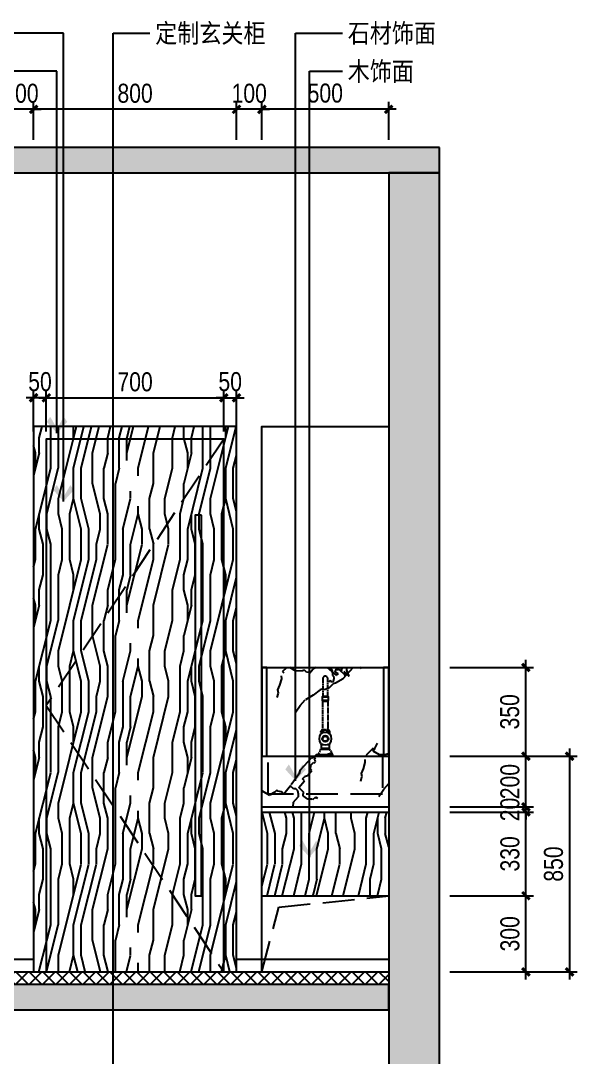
# Model space of a CAD drawing. Extents: x 468514 to 728049, y -74127 to 69080.
# Drawn here: x 544743 to 546937, y 4938 to 9024 of the extents above; entities that cross this region are included whole.
import ezdxf

# ---------------------------------------------------------------- set-up
doc = ezdxf.new("R2010")
doc.units = 0
doc.header["$LTSCALE"] = 500
doc.header["$MEASUREMENT"] = 0
doc.linetypes.add('DASH', pattern=[0.35, 0.25, -0.1])
doc.layers.get('Defpoints').update_dxf_attribs({"color": 229})
for name, color, linetype in [('E 立面填充', 250, 'Continuous'), ('E 立面墙体', 245, 'Continuous'), ('E 立面家具、洁具', 153, 'Continuous'), ('E 立面材料分格线', 8, 'Continuous'), ('E 立面材料类别线', 154, 'Continuous'), ('E 立面标注尺寸', 9, 'Continuous'), ('E 立面装饰完成线', 225, 'Continuous'), ('E 立面门', 107, 'Continuous')]:
    doc.layers.add(name, color=color, linetype=linetype)
doc.styles.add('PDC DIM', font='PMingLiU-ExtB.ttf', dxfattribs={"width": 0.85})
doc.dimstyles.new('PDC-A2', dxfattribs={"dimscale": 0, "dimtxt": 2.5, "dimasz": 1, "dimexe": 1, "dimexo": 1, "dimgap": 0.7, "dimtad": 1, "dimdec": 0, "dimtxsty": 'PDC DIM', "dimblk": 'ARCHTICK', "dimcen": 1, "dimdle": 1, "dimclrd": 8, "dimclre": 8, "dimclrt": 9, "dimadec": 0, "dimazin": 0, "dimtfac": 1, "dimtdec": 0, "dimtix": 1, "dimtmove": 2, "dimatfit": 3, "dimldrblk": 'PDC A2 T R', "dimfxl": 10, "dimfxlon": 1, "dimarcsym": 0})

# ---------------------------------------------------------------- blocks, each defined once
blk = doc.blocks.new('tap2_elev1')
at = {"linetype": 'ByBlock'}
for points in [[(7968427, -725742), (7968427, -723964, 1), (7967919, -723964), (7967919, -725742)], [(7968562, -729446, 0.6117894), (7968485, -729089), (7967860, -729089, 0.6117894), (7967783, -729446)], [(7967775, -729439, 0.0763619), (7967839, -729405, 0.1063697), (7967890, -729348, 0.1292533), (7967906, -729287, 0.1292533), (7967890, -729226, 0.1063697), (7967839, -729168, 0.0763619), (7967775, -729135, 0.0040245)], [(7968357, -729377, 0.0483287), (7968377, -729348, 0.1292533), (7968394, -729287, 0.1292533), (7968377, -729226, 0.1063697), (7968327, -729168, 0.0846637), (7968255, -729133, 0.0738588), (7968165, -729119, 0.0738588), (7968075, -729133, 0.0846637), (7968003, -729168, 0.1063697), (7967952, -729226, 0.1292533), (7967936, -729287, 0.1292533), (7967952, -729348, 0.0533601), (7967975, -729380, 0.0533601)], [(7968566, -729132, 0.0031887), (7968562, -729133, 0.0846637), (7968491, -729168, 0.1063697), (7968440, -729226, 0.1292533), (7968424, -729287, 0.1292533), (7968440, -729348, 0.1063697), (7968491, -729405, 0.0846637), (7968562, -729441, 0.0031887), (7968566, -729442, 0.0738588)]]:
    blk.add_lwpolyline(points, format="xyb", dxfattribs=at)
blk.add_lwpolyline([(7967906, -726149), (7968439, -726149, 0.4142136), (7968490, -726098), (7968490, -725768), (7967855, -725768), (7967855, -726098, 0.4142136)], format="xyb", close=True)
for points in [[(7967893, -725768), (7968452, -725768), (7968452, -725742), (7967893, -725742)], [(7967919, -726200), (7968427, -726200), (7968427, -726149), (7967919, -726149)], [(7967411, -731718), (7968935, -731718), (7968935, -731591), (7967411, -731591)], [(7967792, -731007), (7968554, -731007), (7968554, -730956), (7967792, -730956)]]:
    blk.add_lwpolyline(points, close=True)
for points in [[(7967919, -729089), (7967919, -726200)], [(7968427, -726200), (7968427, -729089)], [(7967411, -731591), (7967741, -731007), (7968604, -731007), (7968935, -731591)]]:
    blk.add_lwpolyline(points, dxfattribs=at)
for points in [[(7967697, -729492, 0.2815744), (7967697, -730443, 3.5514596)], [(7968648, -729492, 0.2815744), (7967697, -729492, 3.5514596)], [(7968648, -730443, 0.2815744), (7968648, -729492, 3.5514596)], [(7967697, -730443, 0.2815744), (7968648, -730443, 3.5514596)]]:
    blk.add_lwpolyline(points, format="xyb")
for points in [[(7967951, -730550), (7967766, -730550), (7967766, -730956), (7968579, -730956), (7968579, -730550), (7968394, -730550)], [(7967792, -730494), (7967792, -730550), (7967951, -730550)], [(7968394, -730550), (7968554, -730550), (7968554, -730494)]]:
    blk.add_lwpolyline(points)
for radius in [309, 251]:
    blk.add_circle((7968173, -729968), radius)
blk = doc.blocks.new('_ArchTick')
at = {"color": 0, "linetype": 'ByBlock', "const_width": 0.4}
blk.add_lwpolyline([(-0.5, -0.5), (0.5, 0.5)], dxfattribs=at)
blk = doc.blocks.new('*D1640')
at = {"layer": 'Defpoints', "color": 0, "transparency": 16777216}
for p in [(545693.6, 8675), (545693.6, 8525), (546193.6, 8525)]:
    blk.add_point(p, dxfattribs=at)
at = {"layer": 'E 立面标注尺寸', "color": 8, "lineweight": -2, "transparency": 16777216}
for p, q in [((545693.6, 8555), (545693.6, 8705)), ((546193.6, 8555), (546193.6, 8705)), ((546223.6, 8675), (545663.6, 8675))]:
    blk.add_line(p, q, dxfattribs=at)
at = {"layer": 'E 立面标注尺寸', "color": 8, "lineweight": -2, "transparency": 16777216, "xscale": 29.99999882274668, "yscale": 29.99999882274668, "zscale": 29.99999882274668, "rotation": 180}
blk.add_blockref('_ArchTick', (545693.6, 8675), dxfattribs=at)
at = {"layer": 'E 立面标注尺寸', "color": 8, "lineweight": -2, "transparency": 16777216, "xscale": 29.99999882274668, "yscale": 29.99999882274668, "zscale": 29.99999882274668}
blk.add_blockref('_ArchTick', (546193.6, 8675), dxfattribs=at)
at = {"layer": 'E 立面标注尺寸', "color": 9, "transparency": 16777216, "insert": (545943.6, 8738.5), "char_height": 75, "attachment_point": 5, "style": 'PDC DIM'}
blk.add_mtext('500', dxfattribs=at)
blk = doc.blocks.new('PDC A2 T R')
at = {"color": 0, "linetype": 'ByBlock'}
blk.add_line((0, 0), (-2, 0), dxfattribs=at)
for points in [[(-2.15, 0.89), (-1.49, 1.35), (-0.6, 0), (0, 0)], [(-2.15, -0.89), (-1.49, -1.35), (-0.6, 0), (0, 0)]]:
    blk.add_solid(points, dxfattribs=at)
blk = doc.blocks.new('*D1641')
at = {"layer": 'Defpoints', "color": 0, "transparency": 16777216}
for p in [(545593.6, 8675), (545593.6, 8525), (545693.6, 8525)]:
    blk.add_point(p, dxfattribs=at)
at = {"layer": 'E 立面标注尺寸', "color": 8, "lineweight": -2, "transparency": 16777216}
for p, q in [((545593.6, 8555), (545593.6, 8705)), ((545693.6, 8555), (545693.6, 8705)), ((545593.6, 8675), (545563.6, 8675)), ((545693.6, 8675), (545593.6, 8675)), ((545693.6, 8675), (545723.6, 8675))]:
    blk.add_line(p, q, dxfattribs=at)
at = {"layer": 'E 立面标注尺寸', "color": 8, "lineweight": -2, "transparency": 16777216, "xscale": 29.99999882274668, "yscale": 29.99999882274668, "zscale": 29.99999882274668}
blk.add_blockref('_ArchTick', (545593.6, 8675), dxfattribs=at)
at = {"layer": 'E 立面标注尺寸', "color": 8, "lineweight": -2, "transparency": 16777216, "xscale": 29.99999882274668, "yscale": 29.99999882274668, "zscale": 29.99999882274668, "rotation": 180}
blk.add_blockref('_ArchTick', (545693.6, 8675), dxfattribs=at)
at = {"layer": 'E 立面标注尺寸', "color": 9, "transparency": 16777216, "insert": (545643.6, 8737.8), "char_height": 75, "attachment_point": 5, "style": 'PDC DIM'}
blk.add_mtext('100', dxfattribs=at)
blk = doc.blocks.new('*D1642')
at = {"layer": 'Defpoints', "color": 0, "transparency": 16777216}
for p in [(544793.6, 8675), (544793.6, 8525), (545593.6, 8525)]:
    blk.add_point(p, dxfattribs=at)
at = {"layer": 'E 立面标注尺寸', "color": 8, "lineweight": -2, "transparency": 16777216}
for p, q in [((544793.6, 8555), (544793.6, 8705)), ((545593.6, 8555), (545593.6, 8705)), ((545623.6, 8675), (544763.6, 8675))]:
    blk.add_line(p, q, dxfattribs=at)
at = {"layer": 'E 立面标注尺寸', "color": 8, "lineweight": -2, "transparency": 16777216, "xscale": 29.99999882274668, "yscale": 29.99999882274668, "zscale": 29.99999882274668, "rotation": 180}
blk.add_blockref('_ArchTick', (544793.6, 8675), dxfattribs=at)
at = {"layer": 'E 立面标注尺寸', "color": 8, "lineweight": -2, "transparency": 16777216, "xscale": 29.99999882274668, "yscale": 29.99999882274668, "zscale": 29.99999882274668}
blk.add_blockref('_ArchTick', (545593.6, 8675), dxfattribs=at)
at = {"layer": 'E 立面标注尺寸', "color": 9, "transparency": 16777216, "insert": (545193.6, 8737.8), "char_height": 75, "attachment_point": 5, "style": 'PDC DIM'}
blk.add_mtext('800', dxfattribs=at)
blk = doc.blocks.new('*D1643')
at = {"layer": 'Defpoints', "color": 0, "transparency": 16777216}
for p in [(544693.6, 8675), (544693.6, 8525), (544793.6, 8525)]:
    blk.add_point(p, dxfattribs=at)
at = {"layer": 'E 立面标注尺寸', "color": 8, "lineweight": -2, "transparency": 16777216}
for p, q in [((544693.6, 8555), (544693.6, 8705)), ((544793.6, 8555), (544793.6, 8705)), ((544693.6, 8675), (544663.6, 8675)), ((544793.6, 8675), (544693.6, 8675)), ((544793.6, 8675), (544823.6, 8675))]:
    blk.add_line(p, q, dxfattribs=at)
at = {"layer": 'E 立面标注尺寸', "color": 8, "lineweight": -2, "transparency": 16777216, "xscale": 29.99999882274668, "yscale": 29.99999882274668, "zscale": 29.99999882274668}
blk.add_blockref('_ArchTick', (544693.6, 8675), dxfattribs=at)
at = {"layer": 'E 立面标注尺寸', "color": 8, "lineweight": -2, "transparency": 16777216, "xscale": 29.99999882274668, "yscale": 29.99999882274668, "zscale": 29.99999882274668, "rotation": 180}
blk.add_blockref('_ArchTick', (544793.6, 8675), dxfattribs=at)
at = {"layer": 'E 立面标注尺寸', "color": 9, "transparency": 16777216, "insert": (544743.6, 8737.8), "char_height": 75, "attachment_point": 5, "style": 'PDC DIM'}
blk.add_mtext('100', dxfattribs=at)
blk = doc.blocks.new('*D1673')
at = {"layer": 'Defpoints', "color": 0, "transparency": 16777216}
for p in [(546193.6, 5575), (546734.7, 5575), (546193.6, 5275)]:
    blk.add_point(p, dxfattribs=at)
at = {"layer": 'E 立面标注尺寸', "color": 8, "lineweight": -2, "transparency": 16777216}
for p, q in [((546734.7, 5245), (546734.7, 5605)), ((546434.7, 5575), (546764.7, 5575)), ((546434.7, 5275), (546764.7, 5275))]:
    blk.add_line(p, q, dxfattribs=at)
at = {"layer": 'E 立面标注尺寸', "color": 8, "lineweight": -2, "transparency": 16777216, "xscale": 29.99999882274668, "yscale": 29.99999882274668, "zscale": 29.99999882274668}
for p, rotation in [((546734.7, 5575), 90), ((546734.7, 5275), 270)]:
    blk.add_blockref('_ArchTick', p, dxfattribs=dict(at, rotation=rotation))
at = {"layer": 'E 立面标注尺寸', "color": 9, "transparency": 16777216, "insert": (546671.9, 5425), "char_height": 75, "attachment_point": 5, "rotation": 90, "style": 'PDC DIM'}
blk.add_mtext('300', dxfattribs=at)
blk = doc.blocks.new('*D1674')
at = {"layer": 'Defpoints', "color": 0, "transparency": 16777216}
for p in [(546193.6, 5905), (546734.7, 5905), (546193.6, 5575)]:
    blk.add_point(p, dxfattribs=at)
at = {"layer": 'E 立面标注尺寸', "color": 8, "lineweight": -2, "transparency": 16777216}
for p, q in [((546734.7, 5545), (546734.7, 5935)), ((546434.7, 5905), (546764.7, 5905)), ((546434.7, 5575), (546764.7, 5575))]:
    blk.add_line(p, q, dxfattribs=at)
at = {"layer": 'E 立面标注尺寸', "color": 8, "lineweight": -2, "transparency": 16777216, "xscale": 29.99999882274668, "yscale": 29.99999882274668, "zscale": 29.99999882274668}
for p, rotation in [((546734.7, 5905), 90), ((546734.7, 5575), 270)]:
    blk.add_blockref('_ArchTick', p, dxfattribs=dict(at, rotation=rotation))
at = {"layer": 'E 立面标注尺寸', "color": 9, "transparency": 16777216, "insert": (546671.9, 5740), "char_height": 75, "attachment_point": 5, "rotation": 90, "style": 'PDC DIM'}
blk.add_mtext('330', dxfattribs=at)
blk = doc.blocks.new('*D1675')
at = {"layer": 'Defpoints', "color": 0, "transparency": 16777216}
for p in [(546193.6, 5925), (546734.7, 5925), (546193.6, 5905)]:
    blk.add_point(p, dxfattribs=at)
at = {"layer": 'E 立面标注尺寸', "color": 8, "lineweight": -2, "transparency": 16777216}
for p, q in [((546434.7, 5925), (546764.7, 5925)), ((546734.7, 5925), (546734.7, 5955)), ((546734.7, 5905), (546734.7, 5925)), ((546434.7, 5905), (546764.7, 5905)), ((546734.7, 5905), (546734.7, 5875))]:
    blk.add_line(p, q, dxfattribs=at)
at = {"layer": 'E 立面标注尺寸', "color": 8, "lineweight": -2, "transparency": 16777216, "xscale": 29.99999882274668, "yscale": 29.99999882274668, "zscale": 29.99999882274668}
for p, rotation in [((546734.7, 5925), 270), ((546734.7, 5905), 90)]:
    blk.add_blockref('_ArchTick', p, dxfattribs=dict(at, rotation=rotation))
at = {"layer": 'E 立面标注尺寸', "color": 9, "transparency": 16777216, "insert": (546671.9, 5915), "char_height": 75, "attachment_point": 5, "rotation": 90, "style": 'PDC DIM'}
blk.add_mtext('20', dxfattribs=at)
blk = doc.blocks.new('*D1676')
at = {"layer": 'Defpoints', "color": 0, "transparency": 16777216}
for p in [(546193.6, 6125), (546734.7, 6125), (546193.6, 5925)]:
    blk.add_point(p, dxfattribs=at)
at = {"layer": 'E 立面标注尺寸', "color": 8, "lineweight": -2, "transparency": 16777216}
for p, q in [((546734.7, 5895), (546734.7, 6155)), ((546434.7, 6125), (546764.7, 6125)), ((546434.7, 5925), (546764.7, 5925))]:
    blk.add_line(p, q, dxfattribs=at)
at = {"layer": 'E 立面标注尺寸', "color": 8, "lineweight": -2, "transparency": 16777216, "xscale": 29.99999882274668, "yscale": 29.99999882274668, "zscale": 29.99999882274668}
for p, rotation in [((546734.7, 6125), 90), ((546734.7, 5925), 270)]:
    blk.add_blockref('_ArchTick', p, dxfattribs=dict(at, rotation=rotation))
at = {"layer": 'E 立面标注尺寸', "color": 9, "transparency": 16777216, "insert": (546671.9, 6025), "char_height": 75, "attachment_point": 5, "rotation": 90, "style": 'PDC DIM'}
blk.add_mtext('200', dxfattribs=at)
blk = doc.blocks.new('*D1677')
at = {"layer": 'Defpoints', "color": 0, "transparency": 16777216}
for p in [(546193.6, 6475), (546734.7, 6475), (546193.6, 6125)]:
    blk.add_point(p, dxfattribs=at)
at = {"layer": 'E 立面标注尺寸', "color": 8, "lineweight": -2, "transparency": 16777216}
for p, q in [((546734.7, 6095), (546734.7, 6505)), ((546434.7, 6475), (546764.7, 6475)), ((546434.7, 6125), (546764.7, 6125))]:
    blk.add_line(p, q, dxfattribs=at)
at = {"layer": 'E 立面标注尺寸', "color": 8, "lineweight": -2, "transparency": 16777216, "xscale": 29.99999882274668, "yscale": 29.99999882274668, "zscale": 29.99999882274668}
for p, rotation in [((546734.7, 6475), 90), ((546734.7, 6125), 270)]:
    blk.add_blockref('_ArchTick', p, dxfattribs=dict(at, rotation=rotation))
at = {"layer": 'E 立面标注尺寸', "color": 9, "transparency": 16777216, "insert": (546671.2, 6300), "char_height": 75, "attachment_point": 5, "rotation": 90, "style": 'PDC DIM'}
blk.add_mtext('350', dxfattribs=at)
blk = doc.blocks.new('*D1678')
at = {"layer": 'Defpoints', "color": 0, "transparency": 16777216}
for p in [(546193.6, 6125), (546193.6, 5275), (546907.2, 5275)]:
    blk.add_point(p, dxfattribs=at)
at = {"layer": 'E 立面标注尺寸', "color": 8, "lineweight": -2, "transparency": 16777216}
for p, q in [((546907.2, 6155), (546907.2, 5245)), ((546607.2, 6125), (546937.2, 6125)), ((546607.2, 5275), (546937.2, 5275))]:
    blk.add_line(p, q, dxfattribs=at)
at = {"layer": 'E 立面标注尺寸', "color": 8, "lineweight": -2, "transparency": 16777216, "xscale": 29.99999882274668, "yscale": 29.99999882274668, "zscale": 29.99999882274668}
for p, rotation in [((546907.2, 6125), 90), ((546907.2, 5275), 270)]:
    blk.add_blockref('_ArchTick', p, dxfattribs=dict(at, rotation=rotation))
at = {"layer": 'E 立面标注尺寸', "color": 9, "transparency": 16777216, "insert": (546843.8, 5700), "char_height": 75, "attachment_point": 5, "rotation": 90, "style": 'PDC DIM'}
blk.add_mtext('850', dxfattribs=at)
blk = doc.blocks.new('*D2196')
at = {"layer": 'Defpoints', "color": 0, "transparency": 16777216}
for p in [(544793.6, 7537.7), (544793.6, 7375), (544843.6, 7375)]:
    blk.add_point(p, dxfattribs=at)
at = {"layer": 'E 立面标注尺寸', "color": 8, "lineweight": -2, "transparency": 16777216}
for p, q in [((544793.6, 7405), (544793.6, 7567.7)), ((544843.6, 7405), (544843.6, 7567.7)), ((544793.6, 7537.7), (544763.6, 7537.7)), ((544843.6, 7537.7), (544793.6, 7537.7)), ((544843.6, 7537.7), (544873.6, 7537.7))]:
    blk.add_line(p, q, dxfattribs=at)
at = {"layer": 'E 立面标注尺寸', "color": 8, "lineweight": -2, "transparency": 16777216, "xscale": 30.00000447440561, "yscale": 30.00000447440561, "zscale": 30.00000447440561}
blk.add_blockref('_ArchTick', (544793.6, 7537.7), dxfattribs=at)
at = {"layer": 'E 立面标注尺寸', "color": 8, "lineweight": -2, "transparency": 16777216, "xscale": 30.00000447440561, "yscale": 30.00000447440561, "zscale": 30.00000447440561, "rotation": 180}
blk.add_blockref('_ArchTick', (544843.6, 7537.7), dxfattribs=at)
at = {"layer": 'E 立面标注尺寸', "color": 9, "transparency": 16777216, "insert": (544818.6, 7601.1), "char_height": 75, "attachment_point": 5, "style": 'PDC DIM'}
blk.add_mtext('50', dxfattribs=at)
blk = doc.blocks.new('*D2197')
at = {"layer": 'Defpoints', "color": 0, "transparency": 16777216}
for p in [(545543.6, 7537.7), (544843.6, 7375), (545543.6, 7375)]:
    blk.add_point(p, dxfattribs=at)
at = {"layer": 'E 立面标注尺寸', "color": 8, "lineweight": -2, "transparency": 16777216}
for p, q in [((544843.6, 7405), (544843.6, 7567.7)), ((545543.6, 7405), (545543.6, 7567.7)), ((544813.6, 7537.7), (545573.6, 7537.7))]:
    blk.add_line(p, q, dxfattribs=at)
at = {"layer": 'E 立面标注尺寸', "color": 8, "lineweight": -2, "transparency": 16777216, "xscale": 30.00000447440561, "yscale": 30.00000447440561, "zscale": 30.00000447440561, "rotation": 180}
blk.add_blockref('_ArchTick', (544843.6, 7537.7), dxfattribs=at)
at = {"layer": 'E 立面标注尺寸', "color": 8, "lineweight": -2, "transparency": 16777216, "xscale": 30.00000447440561, "yscale": 30.00000447440561, "zscale": 30.00000447440561}
blk.add_blockref('_ArchTick', (545543.6, 7537.7), dxfattribs=at)
at = {"layer": 'E 立面标注尺寸', "color": 9, "transparency": 16777216, "insert": (545193.6, 7600.4), "char_height": 75, "attachment_point": 5, "style": 'PDC DIM'}
blk.add_mtext('700', dxfattribs=at)
blk = doc.blocks.new('*D2198')
at = {"layer": 'Defpoints', "color": 0, "transparency": 16777216}
for p in [(545593.6, 7537.7), (545543.6, 7375), (545593.6, 7375)]:
    blk.add_point(p, dxfattribs=at)
at = {"layer": 'E 立面标注尺寸', "color": 8, "lineweight": -2, "transparency": 16777216}
for p, q in [((545543.6, 7405), (545543.6, 7567.7)), ((545593.6, 7405), (545593.6, 7567.7)), ((545543.6, 7537.7), (545513.6, 7537.7)), ((545543.6, 7537.7), (545593.6, 7537.7)), ((545593.6, 7537.7), (545623.6, 7537.7))]:
    blk.add_line(p, q, dxfattribs=at)
at = {"layer": 'E 立面标注尺寸', "color": 8, "lineweight": -2, "transparency": 16777216, "xscale": 30.00000447440561, "yscale": 30.00000447440561, "zscale": 30.00000447440561}
blk.add_blockref('_ArchTick', (545543.6, 7537.7), dxfattribs=at)
at = {"layer": 'E 立面标注尺寸', "color": 8, "lineweight": -2, "transparency": 16777216, "xscale": 30.00000447440561, "yscale": 30.00000447440561, "zscale": 30.00000447440561, "rotation": 180}
blk.add_blockref('_ArchTick', (545593.6, 7537.7), dxfattribs=at)
at = {"layer": 'E 立面标注尺寸', "color": 9, "transparency": 16777216, "insert": (545568.6, 7601.1), "char_height": 75, "attachment_point": 5, "style": 'PDC DIM'}
blk.add_mtext('50', dxfattribs=at)

msp = doc.modelspace()

# ---------------------------------------------------------------- hatches: boundary and pattern name
at = {"layer": 'E 立面填充'}
h = msp.add_hatch(dxfattribs=at)
h.set_pattern_fill('木纹5', color=256, scale=150, angle=90, pattern_type=2)
h.set_pattern_definition([(90, (35265.6, 3600), (-600, 4e-14), [120, -180, 60, -240]), (90, (35250.6, 4020), (-600, 4e-14), [120, -480]), (90, (35220.6, 3960), (-600, 4e-14), [60, -540]), (90, (35205.6, 3630), (-600, 4e-14), [30, -420, 30, -120]), (90, (35175.6, 3840), (-600, 4e-14), [120, -180, 30, -270]), (90, (35160.6, 3690), (-600, 4e-14), [90, -510]), (90, (35145.6, 3840), (-600, 4e-14), [180, -420]), (90, (35130.6, 3660), (-600, 4e-14), [120, -480]), (90, (35115.6, 3900), (-600, 4e-14), [300, -300]), (90, (35085.6, 3720), (-600, 4e-14), [60, -180, 120, -240]), (90, (35070.6, 4140), (-600, 4e-14), [120, -480]), (90, (35055.6, 4020), (-600, 4e-14), [60, -540]), (90, (35040.6, 3900), (-600, 4e-14), [60, -540]), (90, (35025.6, 3600), (-600, 4e-14), [120, -480]), (90, (35010.6, 3900), (-600, 4e-14), [120, -480]), (90, (34980.6, 3900), (-600, 4e-14), [120, -120, 120, -240]), (90, (34950.6, 3780), (-600, 4e-14), [60, -300, 120, -120]), (90, (34935.6, 3900), (-600, 4e-14), [180, -420]), (90, (34905.6, 3900), (-600, 4e-14), [120, -480]), (90, (34890.6, 3660), (-600, 4e-14), [180, -240, 60, -120]), (90, (34860.6, 3660), (-600, 4e-14), [300, -300]), (90, (34845.6, 4020), (-600, 4e-14), [60, -540]), (90, (34830.6, 3840), (-600, 4e-14), [120, -480]), (90, (34815.6, 3720), (-600, 4e-14), [60, -240, 60, -240]), (90, (34800.6, 3660), (-600, 4e-14), [60, -180, 120, -240]), (90, (34785.6, 3780), (-600, 4e-14), [60, -300, 60, -180]), (90, (34770.6, 3900), (-600, 4e-14), [180, -420]), (90, (34740.6, 3660), (-600, 4e-14), [120, -480]), (90, (34725.6, 3960), (-600, 4e-14), [60, -540]), (90, (34710.6, 4080), (-600, 4e-14), [60, -540]), (104.036243, (35220.62, 4020), (2e-08, 600), [61.8, -2412.0633]), (104.036243, (35085.62, 4080), (2e-08, 600), [61.8, -2412.0633]), (104.036243, (34725.62, 4020), (2e-08, 600), [61.8, -2412.0633]), (104.036243, (34950.62, 3840), (2e-08, 600), [61.8, -2412.0633]), (104.036243, (34860.62, 3960), (2e-08, 600), [61.8, -2412.0633]), (104.036243, (34905.62, 4020), (2e-08, 600), [61.8, -2412.0633]), (104.036243, (34800.62, 3720), (2e-08, 600), [61.8, -2412.0633]), (104.036243, (34830.62, 3960), (2e-08, 600), [61.8, -2412.0633]), (104.036243, (35055.62, 4080), (2e-08, 600), [123.6, -2350.2633]), (104.036243, (35010.62, 4020), (2e-08, 600), [123.6, -2350.2633]), (104.036243, (34980.62, 4020), (2e-08, 600), [123.6, -2350.2633]), (255.963757, (35175.62, 3840), (2e-08, -600), [61.8, -123.6, 61.8, -2226.6633]), (255.963757, (35085.62, 3720), (2e-08, -600), [61.8, -2412.0633]), (255.963757, (34815.62, 3720), (2e-08, -600), [123.6, -2350.2633]), (284.036243, (35250.62, 4020), (-2e-08, -600), [61.8, -2412.0633]), (75.963757, (35250.62, 4140), (-2e-08, 600), [61.8, -2412.0633]), (75.963757, (35040.62, 3960), (-2e-08, 600), [61.8, -2412.0633]), (75.963757, (34935.62, 4080), (-2e-08, 600), [61.8, -2412.0633]), (75.963757, (34890.62, 3840), (-2e-08, 600), [61.8, -2412.0633]), (75.963757, (34815.62, 3780), (-2e-08, 600), [61.8, -2412.0633]), (75.963757, (34785.62, 3840), (-2e-08, 600), [61.8, -2412.0633]), (75.963757, (34890.62, 3840), (-2e-08, 600), [61.8, -2412.0633]), (75.963757, (34800.62, 4020), (-2e-08, 600), [247.2, -2226.6633]), (75.963757, (35205.62, 3660), (-2e-08, 600), [247.2, -2226.6633]), (75.963757, (35160.62, 3720), (-2e-08, 600), [247.2, -2226.6633]), (75.963757, (35130.62, 3780), (-2e-08, 600), [61.8, -123.6, 123.6, -2164.8633]), (75.963757, (35085.62, 3780), (-2e-08, 600), [123.6, -123.6, 123.6, -2103.0633]), (75.963757, (35025.62, 3720), (-2e-08, 600), [247.2, -2226.6633]), (75.963757, (34980.62, 3660), (-2e-08, 600), [247.2, -2226.6633]), (75.963757, (34950.62, 3660), (-2e-08, 600), [247.2, -2226.6633]), (75.963757, (34770.62, 4080), (-2e-08, 600), [61.8, -2412.0633]), (75.963768, (34710.62, 4140), (-0.000115, 600), [123.6, -2350.2633]), (75.963768, (34740.62, 3780), (-0.000115, 600), [123.6, -2350.2633]), (75.963758, (35265.62, 3720), (-1e-05, 600), [247.2, -2226.6633]), (75.963758, (34845.62, 4080), (-1e-05, 600), [185.4, -2288.4633]), (75.963758, (34890.62, 4140), (-1e-05, 600), [370.8, -2103.0633])])
h.paths.add_polyline_path([(545593.6, 7425), (544793.6, 7425), (544793.6, 5275), (545593.6, 5275)])
h = msp.add_hatch(dxfattribs=at)
h.set_pattern_fill('大理石3', color=256, scale=800, angle=45, pattern_type=2)
h.set_pattern_definition([(225, (-79.25, 354), (-895.33906, -236.0318), [7.61905, -792.3809]), (207.060616, (-114.443, 416.14), (-1461.0244923, -801.7171985), [36.0378, -7531.89296]), (45, (-82.85, 325.3), (236.0318, 895.33906), [22.85714, -777.1428]), (75.23153, (-287.27, 287.27), (565.68538, 565.68543), [17.6367, -908.29144]), (100.534306, (-282.77, 304.32), (-423.275483, 1554.64633), [13.4633, -2813.8279]), (64.272204, (-285.235, 317.56), (801.717195, 1461.024495), [20.1784, -4217.2839]), (75.23153, (-276.48, 335.74), (565.68538, 565.68543), [26.4551, -899.47304]), (94.37042, (-269.73, 361.32), (-329.65364, 329.65364), [11.7006, -1216.8644]), (64.272204, (-230.66, 419.225), (801.717195, 1461.024495), [20.1784, -4217.2839]), (61.244824, (-238.3, 405.3), (236.03179, 895.33906), [15.8718, -1650.6644]), (150.960523, (-214.07, 391.86), (-329.653628, 329.65364), [27.70814, -2881.6473]), (182.003487, (-188.05, 392.77), (-2120.331756, -142.409914), [26.04286, -5442.9565]), (194.76847, (-179.5, 395), (-565.68543, -565.6854), [8.81836, -917.10984]), (135, (-171.7, 387.2), (565.6854, 565.6854), [11.1, -455.10056]), (175.62958, (-160, 386.28), (-329.65363, 329.65364), [11.7006, -1216.8644]), (135, (-259.85, 383.8), (565.6854, 565.6854), [8.88, -457.32056]), (225, (-252.66, 403.5), (-895.33906, -236.0318), [19.0476, -780.9523]), (225, (-239.2, 417), (-895.33906, -236.0318), [19.0476, -780.9523]), (51.64784, (-158.435, 384.71), (565.685405, 565.685438), [19.17655, -4007.8997]), (203.768825, (-82.85, 325.29), (-895.33906, -236.03179), [12.26074, -2562.4959]), (194.76847, (-94.07, 320.35), (-565.68543, -565.6854), [8.81836, -917.10984]), (164.769547, (-102.6, 318.1), (-329.65364, 329.65359), [7.67256, -1603.5652]), (194.76847, (-110, 320.1), (-565.68543, -565.6854), [8.81836, -917.10984]), (217.621251, (-118.53, 317.87), (-2592.395309, -1933.088101), [34.572, -7225.55]), (210.479445, (-145.914, 296.764), (-1461.0244825, -801.717219), [35.417, -7402.1557]), (49.166286, (-196.417, 255.68), (565.6853934, 565.6854535), [30.55694, -6386.4005]), (55.99282, (-215.95, 226.73), (565.68537, 565.685465), [34.9266, -2409.9339]), (144.737116, (398.925, 452.3), (-329.65364, 329.653627), [22.5245, -4707.62384]), (49.4429614, (272.32, 325.69), (3630.1443387, 4289.4516123), [57.3151, -11978.8536]), (180.83554, (414.85, 452.53), (-1224.992692, 93.621813), [15.9318, -3329.7483]), (135, (418, 449.4), (565.6854, 565.6854), [4.44, -461.76056]), (225, (428.77, 460.16), (-895.33906, -236.0318), [15.2381, -784.76184]), (135, (433.5, 455.46), (565.6854, 565.6854), [6.66, -459.54056]), (61.244824, (433.48, 455.46), (236.03179, 895.33906), [7.9359, -1658.6003]), (135, (275.46, 322.55), (565.6854, 565.6854), [4.44, -461.76056]), (105.230453, (277.47, 315.15), (-329.65364, 329.65363), [7.67256, -1603.5652]), (86.157558, (276.8, 305.05), (-93.621847, 1224.992694), [10.1196, -2114.9892]), (94.37042, (277.24, 299.22), (-329.65364, 329.65364), [5.8503, -1222.7147]), (49.758906, (242.67, 258.37), (565.685414, 565.685436), [53.5178, -5565.85424]), (135, (245.8, 255.2), (565.6854, 565.6854), [4.44, -461.76056]), (45, (243.1, 252.53), (236.0318, 895.33906), [3.8095, -796.1905]), (135, (247.8, 247.8), (565.6854, 565.6854), [6.66, -459.54056]), (89.16446, (410.2, 570.32), (-93.621842, 1224.992693), [15.9318, -3329.7483]), (46.9632996, (369.815, 567.607), (565.6854057, 565.6854466), [64.79994, -13543.188]), (135, (414.9, 565.6), (565.6854, 565.6854), [6.66, -459.54056]), (49.758906, (397.625, 545.184), (565.685414, 565.685436), [26.7589, -5592.6132]), (203.768825, (397.62, 545.18), (-895.33906, -236.03179), [12.26074, -2562.4959]), (45, (378.3, 532.16), (236.0318, 895.33906), [11.4286, -788.57136]), (135, (386.2, 524.3), (565.6854, 565.6854), [11.1, -455.10056]), (48.704735, (363.5, 498.5), (565.685376, 565.685466), [34.3575, -7180.7199]), (135, (383.9, 478.1), (565.6854, 565.6854), [28.86004, -437.34056]), (45, (381.2, 475.4), (236.0318, 895.33906), [3.8095, -796.1905]), (86.157558, (380.53, 465.3), (-93.621847, 1224.992694), [10.1196, -2114.9892]), (135, (342.2, 492.9), (565.6854, 565.6854), [17.76, -448.44056]), (183.842442, (352.28, 493.56), (-1224.99269, 93.62185), [10.1196, -2114.9892]), (135, (360.1, 485.7), (565.6854, 565.6854), [11.1, -455.10056]), (100.534306, (362.59, 472.47), (-423.275483, 1554.64633), [13.4633, -2813.8279]), (86.157558, (361.91, 462.38), (-93.621847, 1224.992694), [10.1196, -2114.9892]), (49.166286, (341.93, 439.255), (565.6853934, 565.6854535), [30.55694, -6386.4005]), (89.16446, (341.7, 423.33), (-93.621842, 1224.992693), [15.9318, -3329.7483]), (59.520554, (323.73, 392.803), (801.7172134, 1461.0244863), [35.417, -7402.1557]), (45, (304.88, 373.95), (236.0318, 895.33906), [26.66666, -773.3333]), (135, (309.6, 369.2), (565.6854, 565.6854), [6.66, -459.54056]), (135, (-71.4, 346.2), (565.6854, 565.6854), [11.1, -455.10056]), (225, (-66, 351.55), (-895.33906, -236.0318), [7.61905, -792.3809]), (75.23153, (-66, 351.55), (565.68538, 565.68543), [13.22754, -912.70064]), (105.230453, (-62.64, 364.34), (-329.65364, 329.65363), [7.67256, -1603.5652]), (135, (-64.66, 371.74), (565.6854, 565.6854), [4.44, -461.76056]), (94.37042, (-67.8, 374.88), (-329.65364, 329.65364), [17.5509, -1211.0141]), (116.057786, (-69.13, 392.38), (-329.653636, 329.653637), [11.73554, -2452.72704]), (135, (-74.3, 402.9), (565.6854, 565.6854), [22.2, -444.00056]), (86.157558, (-90.66, 408.53), (-93.621847, 1224.992694), [10.1196, -2114.9892]), (139.266856, (-51.866, 375.114), (-329.65366, 329.6536006), [51.202, -10701.2144]), (225, (-46.5, 380.5), (-895.33906, -236.0318), [7.61905, -792.3809]), (150.960523, (-46.48, 380.5), (-329.653628, 329.65364), [13.8541, -2895.50136]), (75.23153, (-58.6, 387.23), (565.68538, 565.68543), [8.81836, -917.10984]), (75.23153, (-56.34, 395.75), (565.68538, 565.68543), [4.4092, -921.51896]), (135, (-50.5, 395.3), (565.6854, 565.6854), [6.66, -459.54056]), (194.76847, (-42, 397.56), (-565.68543, -565.6854), [8.81836, -917.10984]), (135, (-37.3, 392.85), (565.6854, 565.6854), [6.66, -459.54056]), (225, (-31.9, 398.23), (-895.33906, -236.0318), [7.61905, -792.3809]), (105.230453, (-31.89, 398.23), (-329.65364, 329.65363), [7.67256, -1603.5652]), (116.057786, (-33.9, 405.64), (-329.653636, 329.653637), [11.73554, -2452.72704]), (135, (-39.06, 416.2), (565.6854, 565.6854), [6.66, -459.54056]), (45, (-46.46, 418.2), (236.0318, 895.33906), [3.8095, -796.1905]), (94.37042, (-45.12, 400.7), (-329.65364, 329.65364), [17.5509, -1211.0141]), (135, (-16.9, 372.4), (565.6854, 565.6854), [39.96006, -426.24056]), (135, (-16.9, 372.4), (565.6854, 565.6854), [6.66, -459.54056]), (75.23153, (-21.58, 377.15), (565.68538, 565.68543), [8.81836, -917.10984]), (135, (-19.3, 385.7), (565.6854, 565.6854), [6.66, -459.54056]), (135, (-3.6, 370), (565.6854, 565.6854), [28.86004, -437.34056]), (109.920414, (-3.63, 369.98), (-752.929114, 1884.299969), [26.962, -5635.0612]), (89.16446, (-12.82, 395.33), (-93.621842, 1224.992693), [15.9318, -3329.7483]), (225, (-4.5, 419.34), (-895.33906, -236.0318), [11.4286, -788.57136]), (75.23153, (-114.44, 416.14), (565.68538, 565.68543), [4.4092, -921.51896]), (135, (-108.6, 415.7), (565.6854, 565.6854), [6.66, -459.54056]), (225, (-103.2, 421.1), (-895.33906, -236.0318), [7.61905, -792.3809]), (180.83554, (-87.29, 421.32), (-1224.992692, 93.621813), [15.9318, -3329.7483]), (55.99282, (-87.29, 421.32), (565.68537, 565.685465), [11.6422, -2433.2183]), (135, (-76.1, 426.26), (565.6854, 565.6854), [6.66, -459.54056]), (225, (-70.7, 431.65), (-895.33906, -236.0318), [7.61905, -792.3809]), (175.62958, (-64.85, 431.2), (-329.65363, 329.65364), [5.8503, -1222.7147]), (135, (-57, 423.35), (565.6854, 565.6854), [11.1, -455.10056]), (183.842442, (-46.9, 424.03), (-1224.99269, 93.62185), [10.1196, -2114.9892]), (135, (-43.8, 420.9), (565.6854, 565.6854), [4.44, -461.76056]), (225, (-35.7, 428.97), (-895.33906, -236.0318), [11.4286, -788.57136]), (169.465693, (-22.45, 426.51), (-1554.64633, 423.275476), [13.4633, -2813.8279]), (153.942213, (9.18, 411.04), (-329.653664, 329.653577), [35.2066, -2429.256]), (225, (17.26, 419.12), (-895.33906, -236.0318), [11.4286, -788.57136]), (194.76847, (25.8, 421.37), (-565.68543, -565.6854), [8.81836, -917.10984]), (135, (43.06, 404.1), (565.6854, 565.6854), [24.42, -441.78056]), (48.9219994, (43.056, 404.105), (4195.8297647, 4855.1370363), [64.9139, -13567.0104]), (200.61756, (156.174, 479.55), (-3251.70261, -1273.78079), [75.2862, -7829.76336]), (184.578541, (221.018, 484.741), (-2120.3317516, -142.4099958), [65.052, -13595.8712]), (147.887442, (249.953, 466.58), (-3202.9145185, 2071.5436413), [34.16054, -7139.55416]), (225, (258.03, 474.66), (-895.33906, -236.0318), [11.4286, -788.57136]), (203.768825, (269.25, 479.6), (-895.33906, -236.03179), [12.26074, -2562.4959]), (225, (277.34, 487.7), (-895.33906, -236.0318), [11.4286, -788.57136]), (135, (280.5, 484.55), (565.6854, 565.6854), [4.44, -461.76056]), (169.465693, (293.71, 482.09), (-1554.64633, 423.275476), [13.4633, -2813.8279]), (135, (303.1, 472.7), (565.6854, 565.6854), [13.32, -452.88056]), (50.54746, (303.13, 472.67), (565.685395, 565.685445), [45.9294, -4776.65736]), (53.833124, (332.316, 508.13), (1933.0880126, 2592.3953767), [57.8287, -12086.2016]), (75.23153, (366.44, 554.8), (565.68538, 565.68543), [13.22754, -912.70064]), (48.032543, (-27.64, 361.665), (565.6853914, 565.685458), [83.92705, -8728.4128]), (210.479445, (-27.64, 361.665), (-1461.0244825, -801.717219), [35.417, -7402.1557]), (194.76847, (-58.16, 343.7), (-565.68543, -565.6854), [8.81836, -917.10984]), (45, (424.6, 609.8), (236.0318, 895.33906), [7.61905, -792.3809]), (135, (427.7, 606.7), (565.6854, 565.6854), [4.44, -461.76056]), (105.230453, (429.74, 599.27), (-329.65364, 329.65363), [7.67256, -1603.5652]), (45, (424.35, 593.9), (236.0318, 895.33906), [7.61905, -792.3809]), (135, (424.35, 593.9), (565.6854, 565.6854), [4.44, -461.76056]), (45, (410.43, 586.25), (236.0318, 895.33906), [15.2381, -784.76184]), (175.62958, (419.87, 614.52), (-329.65363, 329.65364), [5.8503, -1222.7147]), (225, (433.34, 628), (-895.33906, -236.0318), [19.0476, -780.9523]), (175.62958, (439.17, 627.55), (-329.65363, 329.65364), [5.8503, -1222.7147]), (169.465693, (452.41, 625.09), (-1554.64633, 423.275476), [13.4633, -2813.8279]), (135, (457.1, 620.4), (565.6854, 565.6854), [6.66, -459.54056]), (203.768825, (468.34, 625.32), (-895.33906, -236.03179), [12.26074, -2562.4959]), (198.45784, (496.615, 634.756), (-895.3390526, -236.0318135), [29.8083, -6229.932])])
h.paths.add_polyline_path([(545693.6, 5925), (546193.6, 5925), (546193.6, 6475), (545693.6, 6475)])
h = msp.add_hatch(dxfattribs=at)
h.set_pattern_fill('木纹5', color=256, scale=150, angle=90, pattern_type=2)
h.set_pattern_definition([(90, (0, 0), (-600, 4e-14), [120, -180, 60, -240]), (90, (-15, 420), (-600, 4e-14), [120, -480]), (90, (-45, 360), (-600, 4e-14), [60, -540]), (90, (-60, 30), (-600, 4e-14), [30, -420, 30, -120]), (90, (-90, 240), (-600, 4e-14), [120, -180, 30, -270]), (90, (-105, 90), (-600, 4e-14), [90, -510]), (90, (-120, 240), (-600, 4e-14), [180, -420]), (90, (-135, 60), (-600, 4e-14), [120, -480]), (90, (-150, 300), (-600, 4e-14), [300, -300]), (90, (-180, 120), (-600, 4e-14), [60, -180, 120, -240]), (90, (-195, 540), (-600, 4e-14), [120, -480]), (90, (-210, 420), (-600, 4e-14), [60, -540]), (90, (-225, 300), (-600, 4e-14), [60, -540]), (90, (-240, 1e-14), (-600, 4e-14), [120, -480]), (90, (-255, 300), (-600, 4e-14), [120, -480]), (90, (-285, 300), (-600, 4e-14), [120, -120, 120, -240]), (90, (-315, 180), (-600, 4e-14), [60, -300, 120, -120]), (90, (-330, 300), (-600, 4e-14), [180, -420]), (90, (-360, 300), (-600, 4e-14), [120, -480]), (90, (-375, 60), (-600, 4e-14), [180, -240, 60, -120]), (90, (-405, 60), (-600, 4e-14), [300, -300]), (90, (-420, 420), (-600, 4e-14), [60, -540]), (90, (-435, 240), (-600, 4e-14), [120, -480]), (90, (-450, 120), (-600, 4e-14), [60, -240, 60, -240]), (90, (-465, 60), (-600, 4e-14), [60, -180, 120, -240]), (90, (-480, 180), (-600, 4e-14), [60, -300, 60, -180]), (90, (-495, 300), (-600, 4e-14), [180, -420]), (90, (-525, 60), (-600, 4e-14), [120, -480]), (90, (-540, 360), (-600, 4e-14), [60, -540]), (90, (-555, 480), (-600, 4e-14), [60, -540]), (104.036243, (-45, 420), (2e-08, 600), [61.8, -2412.0633]), (104.036243, (-180, 480), (2e-08, 600), [61.8, -2412.0633]), (104.036243, (-540, 420), (2e-08, 600), [61.8, -2412.0633]), (104.036243, (-315, 240), (2e-08, 600), [61.8, -2412.0633]), (104.036243, (-405, 360), (2e-08, 600), [61.8, -2412.0633]), (104.036243, (-360, 420), (2e-08, 600), [61.8, -2412.0633]), (104.036243, (-465, 120), (2e-08, 600), [61.8, -2412.0633]), (104.036243, (-435, 360), (2e-08, 600), [61.8, -2412.0633]), (104.036243, (-210, 480), (2e-08, 600), [123.6, -2350.2633]), (104.036243, (-255, 420), (2e-08, 600), [123.6, -2350.2633]), (104.036243, (-285, 420), (2e-08, 600), [123.6, -2350.2633]), (255.963757, (-90, 240), (2e-08, -600), [61.8, -123.6, 61.8, -2226.6633]), (255.963757, (-180, 120), (2e-08, -600), [61.8, -2412.0633]), (255.963757, (-450, 120), (2e-08, -600), [123.6, -2350.2633]), (284.036243, (-15, 420), (-2e-08, -600), [61.8, -2412.0633]), (75.963757, (-15, 540), (-2e-08, 600), [61.8, -2412.0633]), (75.963757, (-225, 360), (-2e-08, 600), [61.8, -2412.0633]), (75.963757, (-330, 480), (-2e-08, 600), [61.8, -2412.0633]), (75.963757, (-375, 240), (-2e-08, 600), [61.8, -2412.0633]), (75.963757, (-450, 180), (-2e-08, 600), [61.8, -2412.0633]), (75.963757, (-480, 240), (-2e-08, 600), [61.8, -2412.0633]), (75.963757, (-375, 240), (-2e-08, 600), [61.8, -2412.0633]), (75.963757, (-465, 420), (-2e-08, 600), [247.2, -2226.6633]), (75.963757, (-60, 60), (-2e-08, 600), [247.2, -2226.6633]), (75.963757, (-105, 120), (-2e-08, 600), [247.2, -2226.6633]), (75.963757, (-135, 180), (-2e-08, 600), [61.8, -123.6, 123.6, -2164.8633]), (75.963757, (-180, 180), (-2e-08, 600), [123.6, -123.6, 123.6, -2103.0633]), (75.963757, (-240, 120), (-2e-08, 600), [247.2, -2226.6633]), (75.963757, (-285, 60), (-2e-08, 600), [247.2, -2226.6633]), (75.963757, (-315, 60), (-2e-08, 600), [247.2, -2226.6633]), (75.963757, (-495, 480), (-2e-08, 600), [61.8, -2412.0633]), (75.963768, (-555, 540), (-0.000115, 600), [123.6, -2350.2633]), (75.963768, (-525, 180), (-0.000115, 600), [123.6, -2350.2633]), (75.963758, (7e-15, 120), (-1e-05, 600), [247.2, -2226.6633]), (75.963758, (-420, 480), (-1e-05, 600), [185.4, -2288.4633]), (75.963758, (-375, 540), (-1e-05, 600), [370.8, -2103.0633])])
h.paths.add_polyline_path([(545693.6, 5905), (545693.6, 5575), (546193.6, 5575), (546193.6, 5905)])
at = {"layer": 'E 立面墙体'}
h = msp.add_hatch(color=250, dxfattribs=at)
h.dxf.hatch_style = 1
h.paths.add_polyline_path([(546393.6, 8525), (537193.6, 8525), (537193.6, 8425), (546393.6, 8425)])
h = msp.add_hatch(dxfattribs=at)
h.set_pattern_fill('钢筋混凝土', color=250, scale=10, pattern_type=2)
h.set_pattern_definition([(45, (6958.475, 0), (-35.355339, 35.355339), []), (50, (6958.475, 0), (71.726018, -6.2752135), [7.5, -82.5]), (355, (6958.475, 0), (-13.875133, 75.219213), [6, -66]), (100.4514, (6964.45, -0.52), (57.850938, 68.943954), [6.374019, -70.114211]), (46.1842, (6958.475, 20), (106.724105, -16.551901), [11.25, -123.75]), (96.6356, (6967.37, 18.62), (93.46627, 97.411787), [9.561029, -105.1713]), (351.1842, (6958.47, 20), (93.466195, 97.41186), [9, -99]), (21, (6968.475, 15), (59.690705, -40.261889), [7.5, -82.5]), (326, (6968.475, 15), (24.331533, 72.515005), [6, -66]), (71.4514, (6973.45, 11.645), (84.022263, 32.25305), [6.374019, -70.114211]), (37.5, (6958.475, 0), (1.2159855, 33.2893854), [0.5, -65.2, 0.5, -67, 0.5, -66.25]), (7.5, (6958.475, 0), (26.3069537, 39.4411712), [0.5, -38.2, 0.5, -63.7, 0.5, -25.25]), (327.5, (6936.175, 0), (53.3822436, -2.2554872), [0.5, -25, 0.5, -78, 0.5, -103.5]), (317.5, (6926.175, 0), (58.318617, 10.0104982), [0.5, -32.5, 0.5, -51.8, 0.5, -73.5])])
h.paths.add_polyline_path([(546193.6, 1625), (546393.6, 1625), (546393.6, 8425), (546193.6, 8425)])
h = msp.add_hatch(dxfattribs=at)
h.set_pattern_fill('ANSI37', color=250, scale=300)
h.set_pattern_definition([(45, (10758.475, 0), (-26.5165043, 26.5165043), []), (135, (10758.475, 0), (-26.5165043, -26.5165043), [])])
h.paths.add_polyline_path([(546193.6, 5225), (541693.6, 5225), (541693.6, 5275), (546193.6, 5275)])
h = msp.add_hatch(color=250, dxfattribs=at)
h.dxf.hatch_style = 1
h.paths.add_polyline_path([(541693.6, 5125), (546193.6, 5125), (546193.6, 5225), (541693.6, 5225)])

# ---------------------------------------------------------------- linework, layer by layer
for points in [[(546393.6, 8525), (537193.6, 8525), (537193.6, 8425), (546393.6, 8425)], [(546193.6, 1625), (546393.6, 1625), (546393.6, 8425), (546193.6, 8425)], [(541693.6, 5125), (546193.6, 5125), (546193.6, 5225), (541693.6, 5225)]]:
    msp.add_lwpolyline(points, close=True, dxfattribs=at)
at = {"layer": 'E 立面家具、洁具'}
for p, q in [((538193.6, 5325), (544793.6, 5325)), ((545593.6, 5325), (546193.6, 5325))]:
    msp.add_line(p, q, dxfattribs=at)
at = {"layer": 'E 立面家具、洁具', "linetype": 'DASH'}
msp.add_lwpolyline([(545718.6, 6125), (546168.6, 6125), (546168.6, 5975), (545718.6, 5975)], close=True, dxfattribs=at)
at = {"layer": 'E 立面材料分格线', "linetype": 'DASH'}
for points in [[(545543.6, 7375), (544843.6, 6325), (545543.6, 5275)], [(545693.6, 5275), (545760, 5529.5), (546193.6, 5575)]]:
    msp.add_lwpolyline(points, dxfattribs=at)
at = {"layer": 'E 立面材料类别线'}
for p, q in [((545693.6, 6475), (546193.6, 6475)), ((545693.6, 6125), (546193.6, 6125)), ((545693.6, 5925), (546193.6, 5925)), ((545693.6, 5905), (546193.6, 5905)), ((545693.6, 5575), (546193.6, 5575))]:
    msp.add_line(p, q, dxfattribs=at)
msp.add_lwpolyline([(545693.6, 5275), (545693.6, 7425), (546193.6, 7425)], dxfattribs=at)
for points in [[(545713.6, 6475), (545693.6, 6475), (545693.6, 6125), (545713.6, 6125)], [(546193.6, 6475), (546173.6, 6475), (546173.6, 6125), (546193.6, 6125)]]:
    msp.add_lwpolyline(points, close=True, dxfattribs=at)
at = {"layer": 'E 立面装饰完成线'}
msp.add_lwpolyline([(546193.6, 5225), (541693.6, 5225), (541693.6, 5275), (546193.6, 5275)], close=True, dxfattribs=at)
at = {"layer": 'E 立面门'}
for points in [[(545593.6, 5275), (545593.6, 7425), (544793.6, 7425), (544793.6, 5275)], [(545543.6, 5275), (545543.6, 7375), (544843.6, 7375), (544843.6, 5275)]]:
    msp.add_lwpolyline(points, dxfattribs=at)
for points in [[(544843.6, 5275), (545543.6, 5275), (545543.6, 7375), (544843.6, 7375)], [(545456.1, 7075), (545431.1, 7075), (545431.1, 5575), (545456.1, 5575)]]:
    msp.add_lwpolyline(points, close=True, dxfattribs=at)

# ---------------------------------------------------------------- block references
at = {"layer": 'E 立面家具、洁具', "linetype": 'DASH', "xscale": 0.03937007874015749, "yscale": 0.03937007874015749, "zscale": 0.03937007874015749}
msp.add_blockref('tap2_elev1', (232236, 34932.8), dxfattribs=at)

# ---------------------------------------------------------------- texts
at = {"layer": 'E 立面标注尺寸', "color": 9, "char_height": 75, "attachment_point": 1, "style": 'PDC DIM'}
for s, insert in [('{\\fPMingLiU|b0|i0|c136|p18;定制\\fPMingLiU|b0|i0|c134|p18;玄关柜}', (545273, 9012.5)), ('石材饰面', (546032.3, 9012.5)), ('木饰面', (546032.1, 8862.5))]:
    msp.add_mtext(s, dxfattribs=dict(at, insert=insert))

# ---------------------------------------------------------------- dimensions: what is measured, and where the dimension line sits
at = {"layer": 'E 立面标注尺寸'}
for base, p1, p2, override, picture, middle in [((544693.6, 8675), (544793.6, 8525), (544693.6, 8525), {"dimscale": 29.999999}, '*D1643', (544743.6, 8737.8)), ((544793.6, 8675), (545593.6, 8525), (544793.6, 8525), {"dimscale": 29.999999}, '*D1642', (545193.6, 8737.8)), ((545593.6, 8675), (545693.6, 8525), (545593.6, 8525), {"dimscale": 29.999999}, '*D1641', (545643.6, 8737.8)), ((545693.6, 8675), (546193.6, 8525), (545693.6, 8525), {"dimscale": 29.999999}, '*D1640', (545943.6, 8738.5)), ((544793.6, 7537.7), (544843.6, 7375), (544793.6, 7375), {"dimscale": 30.000004}, '*D2196', (544818.6, 7601.1)), ((545543.6, 7537.7), (544843.6, 7375), (545543.6, 7375), {"dimscale": 30.000004}, '*D2197', (545193.6, 7600.4)), ((545593.6, 7537.7), (545543.6, 7375), (545593.6, 7375), {"dimscale": 30.000004}, '*D2198', (545568.6, 7601.1))]:
    dim = msp.add_linear_dim(base=base, p1=p1, p2=p2, dimstyle='PDC-A2', override=override, dxfattribs=at)
    dim.commit()
    dim.dimension.update_dxf_attribs({"geometry": picture, "text_midpoint": middle})
for base, p1, p2, picture, middle in [((546734.7, 6475), (546193.6, 6125), (546193.6, 6475), '*D1677', (546671.2, 6300)), ((546734.7, 6125), (546193.6, 5925), (546193.6, 6125), '*D1676', (546671.9, 6025)), ((546907.2, 5275), (546193.6, 6125), (546193.6, 5275), '*D1678', (546843.8, 5700)), ((546734.7, 5925), (546193.6, 5905), (546193.6, 5925), '*D1675', (546671.9, 5915)), ((546734.7, 5905), (546193.6, 5575), (546193.6, 5905), '*D1674', (546671.9, 5740)), ((546734.7, 5575), (546193.6, 5275), (546193.6, 5575), '*D1673', (546671.9, 5425))]:
    dim = msp.add_linear_dim(base=base, p1=p1, p2=p2, angle=90, dimstyle='PDC-A2', override={"dimscale": 29.999999}, dxfattribs=at)
    dim.commit()
    dim.dimension.update_dxf_attribs({"geometry": picture, "text_midpoint": middle})

# ---------------------------------------------------------------- leaders
at = {"layer": 'E 立面标注尺寸', "annotation_type": 0, "has_hookline": 1}
for points, hookline_direction, text_width in [([(544911.7, 7129.5), (544911.7, 8975), (544674.9, 8975)], 1, 168.1), ([(545106.6, 3489.8), (545106.6, 8975), (545252, 8975)], 0, 445.5), ([(545826.6, 6028.3), (545826.6, 8975), (546011.3, 8975)], 0, 356.9), ([(544885.7, 7398.5), (544885.7, 8825), (544674.4, 8825)], 1, 265), ([(545880.8, 5727.6), (545880.8, 8825), (546011.1, 8825)], 0, 265.7)]:
    msp.add_leader(points, dimstyle='PDC-A2', override={"dimscale": 30.000004, "dimtad": 0}, dxfattribs=dict(at, hookline_direction=hookline_direction, text_width=text_width))

doc.saveas('drawing.dxf')
